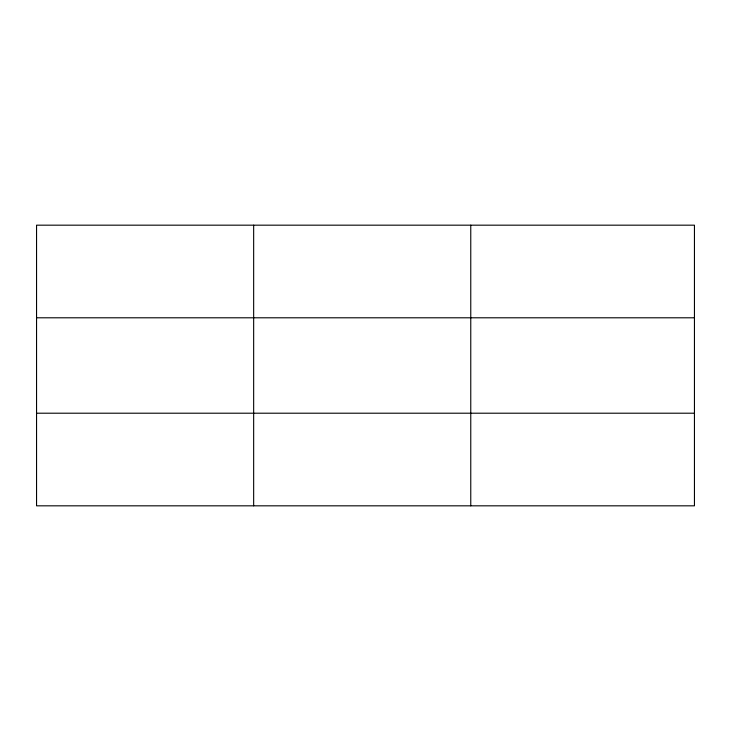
<?xml version="1.0" encoding="UTF-8"?>
<svg xmlns="http://www.w3.org/2000/svg" width="731" height="731" viewBox="0 0 731 731"><rect width="100%" height="100%" fill="white"/><g stroke="black" fill="none" stroke-linecap="round" stroke-linejoin="round"><path stroke-width="1.1" d="M253.657 225.175L253.657 505.825M470.764 225.175L470.764 505.825M36.55 317.793L694.45 317.793M36.55 413.207L694.45 413.207M694.45 474.949L694.45 505.825L36.55 505.825L36.55 225.175L694.45 225.175L694.45 474.949"/></g></svg>
